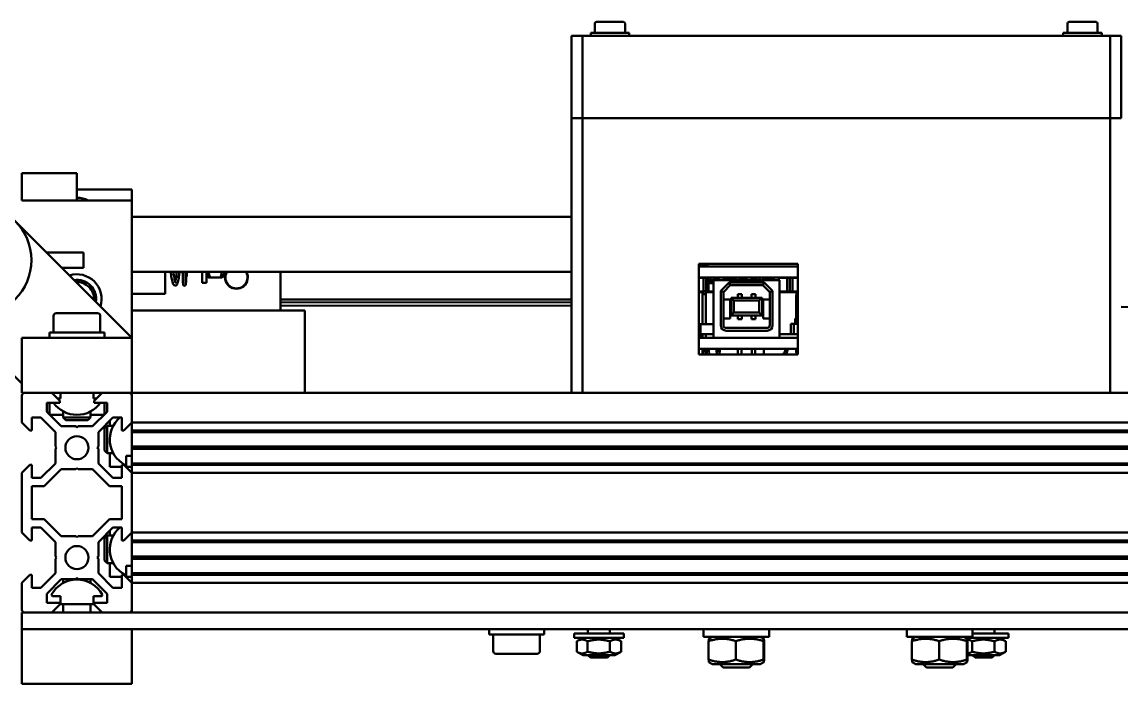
# Model space of a CAD drawing. Header units: millimetres. Extents: x -2015 to 3360, y -4745 to 2376.
# Drawn here: x 466.5 to 666.5, y 1438.3 to 1558.8 of the extents above; entities that cross this region are included whole.
import ezdxf

# ---------------------------------------------------------------- set-up
doc = ezdxf.new("R2010")
doc.units = ezdxf.units.MM
doc.header["$LTSCALE"] = 8
doc.layers.add('Visible (ISO)', color=7, linetype='Continuous', lineweight=50)

msp = doc.modelspace()

# ---------------------------------------------------------------- linework, layer by layer
at = {"layer": 'Visible (ISO)'}
for p, q in [((570.76, 1558.51), (570.76, 1556.81)), ((571.06, 1558.81), (575.96, 1558.81)), ((576.26, 1558.51), (576.26, 1556.81)), ((656.76, 1558.51), (656.76, 1556.81)), ((657.06, 1558.81), (661.96, 1558.81)), ((662.26, 1558.51), (662.26, 1556.81)), ((568.51, 1556.31), (566.51, 1556.31)), ((566.51, 1556.31), (566.51, 1541.31)), ((664.51, 1556.31), (568.51, 1556.31)), ((568.51, 1541.31), (568.51, 1556.31)), ((577.01, 1556.81), (570.01, 1556.81)), ((570.01, 1556.81), (570.01, 1556.31)), ((577.01, 1556.81), (577.01, 1556.31)), ((663.01, 1556.81), (656.01, 1556.81)), ((656.01, 1556.81), (656.01, 1556.31)), ((663.01, 1556.81), (663.01, 1556.31)), ((666.51, 1556.31), (664.51, 1556.31)), ((664.51, 1556.31), (664.51, 1541.31)), ((666.51, 1541.31), (666.51, 1556.31)), ((568.51, 1541.31), (566.51, 1541.31)), ((566.51, 1541.31), (566.51, 1491.31)), ((566.51, 1541.31), (568.51, 1541.31)), ((568.51, 1541.31), (664.51, 1541.31)), ((568.51, 1491.31), (568.51, 1541.31)), ((664.51, 1541.31), (568.51, 1541.31)), ((666.51, 1541.31), (664.51, 1541.31)), ((664.51, 1541.31), (664.51, 1491.31)), ((664.51, 1541.31), (666.51, 1541.31)), ((466.51, 1531.31), (466.51, 1526.31)), ((476.51, 1531.31), (466.51, 1531.31)), ((476.51, 1526.31), (476.51, 1531.31)), ((486.51, 1528.31), (476.51, 1528.31)), ((486.51, 1528.31), (486.51, 1526.31)), ((486.51, 1526.31), (466.51, 1526.31)), ((486.51, 1526.31), (486.51, 1501.31)), ((486.51, 1501.31), (465.3, 1522.52)), ((486.51, 1523.31), (566.51, 1523.31)), ((470.97, 1516.85), (475.97, 1516.85)), ((477.73, 1516.85), (475.97, 1516.85)), ((477.73, 1516.85), (477.73, 1514.05)), ((475.97, 1514.05), (473.77, 1514.05)), ((475.97, 1514.05), (477.73, 1514.05)), ((589.71, 1498.31), (589.71, 1514.81)), ((589.71, 1514.81), (607.71, 1514.81)), ((589.88, 1514.36), (589.71, 1514.36)), ((589.71, 1514.31), (607.71, 1514.31)), ((589.88, 1514.81), (589.88, 1514.36)), ((589.93, 1514.31), (589.93, 1514.81)), ((589.93, 1514.31), (589.93, 1514.81)), ((590.41, 1514.81), (590.41, 1514.31)), ((590.69, 1514.81), (590.69, 1514.31)), ((590.7, 1514.81), (590.7, 1514.31)), ((590.73, 1514.81), (590.73, 1514.31)), ((590.77, 1514.81), (590.77, 1514.31)), ((590.81, 1514.81), (590.81, 1514.31)), ((591.29, 1514.81), (591.29, 1514.31)), ((607.71, 1514.81), (607.71, 1498.31)), ((486.51, 1513.31), (566.51, 1513.31)), ((492.54, 1513.31), (492.54, 1511.31)), ((496.51, 1512.5), (496.51, 1513.31)), ((499.28, 1513.31), (499.28, 1511.31)), ((500.08, 1513.31), (500.08, 1511.31)), ((500.08, 1512.91), (500.43, 1512.31)), ((502.62, 1512.3), (500.74, 1512.3)), ((503.28, 1512.91), (502.94, 1512.31)), ((503.28, 1512.91), (503.28, 1513.31)), ((513.54, 1513.31), (513.54, 1506.31)), ((607.71, 1512.31), (589.71, 1512.31)), ((590.52, 1512.25), (589.71, 1512.25)), ((590.04, 1512.31), (590.04, 1512.25)), ((590.99, 1512.25), (590.52, 1512.25)), ((590.52, 1509.81), (590.52, 1512.25)), ((590.99, 1509.75), (590.99, 1512.25)), ((591.34, 1512.25), (590.99, 1512.25)), ((591.34, 1512.31), (591.34, 1511.83)), ((591.78, 1512.31), (591.78, 1511.83)), ((592.42, 1511.83), (592.42, 1512.31)), ((593.06, 1512.25), (592.42, 1512.25)), ((592.58, 1512.31), (592.58, 1512.25)), ((593.06, 1511.81), (593.06, 1512.25)), ((593.34, 1512.25), (593.06, 1512.25)), ((593.34, 1512.31), (593.34, 1511.81)), ((594.24, 1512.31), (594.24, 1511.81)), ((594.53, 1511.83), (594.53, 1512.31)), ((594.56, 1512.31), (594.56, 1511.83)), ((595.6, 1512.25), (594.56, 1512.25)), ((595.12, 1512.31), (595.12, 1512.25)), ((595.6, 1511.81), (595.6, 1512.25)), ((596.07, 1512.25), (595.6, 1512.25)), ((596.46, 1512.25), (596.07, 1512.25)), ((596.07, 1511.81), (596.07, 1512.25)), ((596.46, 1512.31), (596.46, 1511.83)), ((597.08, 1511.82), (597.08, 1512.31)), ((597.41, 1511.82), (597.41, 1512.31)), ((598.14, 1512.25), (597.41, 1512.25)), ((597.66, 1512.31), (597.66, 1512.25)), ((598.34, 1512.25), (598.14, 1512.25)), ((598.14, 1511.81), (598.14, 1512.25)), ((598.34, 1512.31), (598.34, 1511.81)), ((599.24, 1512.31), (599.24, 1511.81)), ((600.18, 1512.25), (599.24, 1512.25)), ((599.55, 1512.25), (599.55, 1512.31)), ((599.56, 1512.31), (599.56, 1512.25)), ((600.18, 1511.81), (600.18, 1512.31)), ((600.7, 1511.81), (600.7, 1512.31)), ((600.78, 1512.25), (600.7, 1512.25)), ((600.78, 1512.31), (600.78, 1511.84)), ((601.42, 1511.84), (601.42, 1512.31)), ((601.62, 1512.25), (601.42, 1512.25)), ((601.62, 1511.81), (601.62, 1512.25)), ((603.22, 1512.25), (601.62, 1512.25)), ((602.09, 1512.25), (602.09, 1512.31)), ((602.1, 1512.31), (602.1, 1512.25)), ((602.74, 1512.31), (602.74, 1512.25)), ((603.32, 1512.25), (603.22, 1512.25)), ((603.22, 1511.81), (603.22, 1512.25)), ((603.32, 1512.31), (603.32, 1511.84)), ((603.34, 1512.31), (603.34, 1511.81)), ((604.24, 1512.31), (604.24, 1511.81)), ((605.76, 1512.25), (604.24, 1512.25)), ((604.63, 1512.25), (604.63, 1512.31)), ((604.64, 1512.31), (604.64, 1512.25)), ((605.28, 1512.31), (605.28, 1512.25)), ((605.76, 1509.75), (605.76, 1512.25)), ((606.23, 1512.25), (605.76, 1512.25)), ((606.7, 1512.25), (606.23, 1512.25)), ((606.23, 1509.75), (606.23, 1512.25)), ((606.7, 1509.75), (606.7, 1512.25)), ((607.71, 1512.25), (606.7, 1512.25)), ((607.17, 1512.25), (607.17, 1512.31)), ((607.18, 1512.31), (607.18, 1512.25)), ((492.54, 1511.31), (492.54, 1509.31)), ((499.28, 1511.31), (500.08, 1511.31)), ((591.34, 1511.83), (591.78, 1511.83)), ((591.34, 1511.83), (591.5, 1511.29)), ((591.46, 1509.75), (591.46, 1511.45)), ((591.5, 1511.29), (591.82, 1511.29)), ((591.78, 1511.83), (592.42, 1511.83)), ((591.78, 1511.83), (591.94, 1511.29)), ((591.82, 1511.29), (591.88, 1511.49)), ((591.82, 1511.29), (591.86, 1511.29)), ((591.9, 1511.43), (591.86, 1511.29)), ((591.94, 1511.29), (592.26, 1511.29)), ((592.26, 1511.29), (592.38, 1511.7)), ((592.38, 1511.81), (592.38, 1501.31)), ((604.38, 1511.81), (592.38, 1511.81)), ((592.42, 1511.81), (592.42, 1511.83)), ((593.66, 1509.84), (595.2, 1511.39)), ((595.41, 1510.89), (594.16, 1509.64)), ((594.24, 1511.83), (594.53, 1511.83)), ((594.52, 1511.81), (594.53, 1511.83)), ((594.53, 1511.83), (594.56, 1511.83)), ((594.56, 1511.83), (594.55, 1511.81)), ((595.41, 1510.89), (595.2, 1511.39)), ((595.2, 1511.39), (601.57, 1511.39)), ((601.36, 1510.89), (595.41, 1510.89)), ((596.46, 1511.83), (597.08, 1511.83)), ((596.46, 1511.83), (596.46, 1511.81)), ((597.08, 1511.81), (597.08, 1511.82)), ((597.08, 1511.82), (597.41, 1511.82)), ((597.41, 1511.81), (597.41, 1511.82)), ((601.42, 1511.84), (600.78, 1511.84)), ((600.79, 1511.81), (600.78, 1511.84)), ((601.36, 1510.89), (601.57, 1511.39)), ((602.61, 1509.64), (601.36, 1510.89)), ((601.42, 1511.84), (601.41, 1511.81)), ((601.57, 1511.39), (603.11, 1509.84)), ((603.34, 1511.84), (603.32, 1511.84)), ((603.33, 1511.81), (603.32, 1511.84)), ((604.38, 1501.31), (604.38, 1511.81)), ((486.51, 1509.31), (492.54, 1509.31)), ((513.54, 1508.31), (566.51, 1508.31)), ((590.49, 1509.75), (589.71, 1509.75)), ((589.71, 1509.61), (590.45, 1509.61)), ((590.04, 1509.75), (590.04, 1509.61)), ((590.34, 1509.26), (590.5, 1509.81)), ((590.34, 1503.81), (590.34, 1509.26)), ((590.98, 1509.26), (590.34, 1509.26)), ((590.82, 1509.81), (590.5, 1509.81)), ((590.82, 1509.81), (590.98, 1509.26)), ((590.99, 1509.75), (590.84, 1509.75)), ((590.88, 1509.61), (592.38, 1509.61)), ((590.98, 1509.26), (590.98, 1503.81)), ((591.46, 1509.75), (590.99, 1509.75)), ((592.38, 1509.75), (591.46, 1509.75)), ((591.94, 1509.75), (591.94, 1509.61)), ((593.66, 1509.84), (594.16, 1509.64)), ((593.66, 1503.61), (593.66, 1509.84)), ((594.16, 1509.64), (594.16, 1508.31)), ((594.16, 1508.31), (595.17, 1508.31)), ((594.16, 1508.31), (594.16, 1504.81)), ((595.36, 1508.31), (595.17, 1508.31)), ((595.36, 1508.31), (595.36, 1504.81)), ((595.58, 1508.59), (596.08, 1508.09)), ((595.58, 1505.41), (595.58, 1508.59)), ((595.58, 1508.59), (601.18, 1508.59)), ((596.08, 1508.09), (596.08, 1505.91)), ((600.68, 1508.09), (596.08, 1508.09)), ((596.76, 1509.05), (596.76, 1509.29)), ((597.51, 1509.29), (596.76, 1509.29)), ((596.76, 1509.05), (596.76, 1508.59)), ((597.51, 1509.05), (597.51, 1509.29)), ((597.51, 1509.05), (597.51, 1508.59)), ((599.26, 1509.05), (599.26, 1509.29)), ((600.01, 1509.29), (599.26, 1509.29)), ((599.26, 1509.05), (599.26, 1508.59)), ((600.01, 1509.05), (600.01, 1509.29)), ((600.01, 1509.05), (600.01, 1508.59)), ((600.68, 1508.09), (601.18, 1508.59)), ((600.68, 1505.91), (600.68, 1508.09)), ((601.18, 1508.59), (601.18, 1505.41)), ((601.6, 1508.31), (601.41, 1508.31)), ((601.41, 1508.31), (601.41, 1504.81)), ((601.6, 1508.31), (602.61, 1508.31)), ((602.61, 1509.64), (603.11, 1509.84)), ((602.61, 1508.31), (602.61, 1509.64)), ((602.61, 1508.31), (602.61, 1504.81)), ((603.11, 1509.84), (603.11, 1503.61)), ((605.76, 1509.75), (604.38, 1509.75)), ((604.38, 1509.61), (607.71, 1509.61)), ((604.64, 1509.75), (604.64, 1509.61)), ((605.28, 1509.75), (605.28, 1509.61)), ((606.23, 1509.75), (605.76, 1509.75)), ((606.7, 1509.75), (606.23, 1509.75)), ((607.71, 1509.75), (606.7, 1509.75)), ((607.18, 1509.75), (607.18, 1509.61)), ((607.54, 1509.51), (607.38, 1508.96)), ((607.38, 1508.96), (607.71, 1508.96)), ((607.38, 1508.96), (607.38, 1503.85)), ((607.54, 1509.51), (607.71, 1509.51)), ((518.01, 1506.31), (486.51, 1506.31)), ((566.51, 1507.72), (513.54, 1507.82)), ((566.51, 1507.12), (513.54, 1507.22)), ((518.01, 1491.31), (518.01, 1506.31)), ((704.56, 1506.86), (666.51, 1506.93)), ((466.51, 1493.02), (453.55, 1505.99)), ((472.26, 1505.31), (472.26, 1502.31)), ((472.76, 1505.81), (480.26, 1505.81)), ((480.76, 1505.31), (480.76, 1502.31)), ((594.16, 1504.81), (595.17, 1504.81)), ((594.16, 1504.81), (594.16, 1503.61)), ((595.36, 1504.81), (595.17, 1504.81)), ((595.58, 1505.41), (596.08, 1505.91)), ((601.18, 1505.41), (595.58, 1505.41)), ((596.08, 1505.91), (600.68, 1505.91)), ((596.76, 1505.41), (596.76, 1504.94)), ((596.76, 1504.71), (596.76, 1504.94)), ((597.51, 1504.71), (596.76, 1504.71)), ((597.51, 1505.41), (597.51, 1504.94)), ((597.51, 1504.71), (597.51, 1504.94)), ((599.26, 1505.41), (599.26, 1504.94)), ((599.26, 1504.71), (599.26, 1504.94)), ((600.01, 1504.71), (599.26, 1504.71)), ((600.01, 1505.41), (600.01, 1504.94)), ((600.01, 1504.71), (600.01, 1504.94)), ((600.68, 1505.91), (601.18, 1505.41)), ((601.6, 1504.81), (601.41, 1504.81)), ((601.6, 1504.81), (602.61, 1504.81)), ((602.61, 1503.61), (602.61, 1504.81)), ((607.24, 1503.85), (607.24, 1504.81)), ((607.38, 1504.81), (607.24, 1504.81)), ((471.51, 1502.31), (481.51, 1502.31)), ((471.51, 1501.31), (471.51, 1502.31)), ((481.51, 1501.31), (481.51, 1502.31)), ((589.71, 1503.81), (589.99, 1503.81)), ((589.99, 1503.81), (592.38, 1503.81)), ((589.99, 1503.81), (589.99, 1501.31)), ((590.04, 1502.01), (592.38, 1502.01)), ((590.04, 1501.31), (590.04, 1502.01)), ((590.34, 1501.31), (590.34, 1502.01)), ((590.98, 1502.01), (590.98, 1501.31)), ((594.66, 1503.11), (602.11, 1503.11)), ((602.11, 1502.61), (594.66, 1502.61)), ((604.38, 1502.01), (607.71, 1502.01)), ((606.95, 1503.85), (606.45, 1503.85)), ((606.45, 1503.85), (606.45, 1502.01)), ((607.71, 1503.85), (606.95, 1503.85)), ((606.95, 1503.85), (606.95, 1502.01)), ((466.51, 1501.31), (486.51, 1501.31)), ((466.51, 1491.31), (466.51, 1501.31)), ((486.51, 1491.31), (486.51, 1501.31)), ((589.71, 1501.31), (592.38, 1501.31)), ((592.38, 1501.31), (604.38, 1501.31)), ((604.38, 1501.31), (607.71, 1501.31)), ((607.71, 1499.31), (589.71, 1499.31)), ((607.71, 1498.31), (589.71, 1498.31)), ((590.38, 1498.31), (590.38, 1499.31)), ((590.38, 1498.86), (590.98, 1498.86)), ((590.5, 1498.31), (590.38, 1498.72)), ((590.98, 1498.86), (590.82, 1498.31)), ((590.94, 1498.31), (590.94, 1498.71)), ((590.98, 1498.88), (590.98, 1498.86)), ((591.28, 1498.31), (591.23, 1498.38)), ((591.51, 1499.31), (591.51, 1498.63)), ((591.52, 1498.61), (591.77, 1498.31)), ((592.88, 1498.86), (592.88, 1499.31)), ((593.04, 1498.31), (592.88, 1498.86)), ((592.88, 1498.86), (593.52, 1498.86)), ((593.52, 1498.86), (593.36, 1498.31)), ((593.52, 1499.31), (593.52, 1498.86)), ((596.8, 1498.46), (596.8, 1499.31)), ((596.87, 1498.31), (596.8, 1498.46)), ((597.46, 1498.46), (597.4, 1498.31)), ((597.46, 1499.31), (597.46, 1498.46)), ((599.3, 1498.46), (599.3, 1499.31)), ((599.37, 1498.31), (599.3, 1498.46)), ((599.96, 1498.46), (599.9, 1498.31)), ((599.96, 1499.31), (599.96, 1498.46)), ((601.51, 1499.31), (601.51, 1498.31)), ((605, 1498.31), (605.24, 1498.61)), ((605.54, 1498.38), (605.49, 1498.31)), ((607.38, 1499.31), (607.38, 1498.85)), ((607.38, 1498.85), (607.71, 1498.85)), ((607.38, 1498.85), (607.54, 1498.31)), ((466.51, 1491.31), (467.01, 1491.31)), ((466.51, 1490.81), (466.51, 1485.89)), ((471.93, 1491.31), (467.01, 1491.31)), ((473.39, 1489.85), (471.93, 1491.31)), ((471.93, 1491.31), (481.09, 1491.31)), ((473.51, 1490.3), (472.94, 1490.3)), ((473.51, 1491.31), (473.51, 1490.3)), ((479.51, 1490.3), (479.51, 1491.31)), ((480.08, 1490.3), (479.51, 1490.3)), ((481.09, 1491.31), (479.64, 1489.85)), ((486.01, 1491.31), (481.09, 1491.31)), ((486.01, 1491.31), (486.51, 1491.31)), ((704.56, 1491.31), (486.51, 1491.31)), ((486.51, 1491.31), (486.51, 1490.81)), ((486.51, 1485.89), (486.51, 1490.81)), ((486.51, 1485.89), (486.51, 1490.81)), ((471.01, 1489.51), (473.39, 1489.51)), ((471.01, 1487.87), (471.01, 1489.51)), ((471.51, 1489.51), (471.51, 1487.37)), ((473.39, 1489.51), (473.39, 1489.85)), ((479.64, 1489.85), (479.64, 1489.51)), ((479.64, 1489.51), (482.01, 1489.51)), ((481.51, 1487.37), (481.51, 1489.51)), ((482.01, 1489.51), (482.01, 1487.87)), ((468.31, 1486.81), (469.95, 1486.81)), ((468.31, 1484.43), (468.31, 1486.81)), ((469.95, 1486.81), (472.61, 1484.14)), ((473.67, 1485.21), (471.01, 1487.87)), ((474.01, 1487.3), (471.58, 1487.3)), ((474.01, 1487.93), (474.01, 1486.8)), ((474.01, 1486.8), (479.01, 1486.8)), ((474.5, 1486.31), (474.01, 1486.8)), ((478.52, 1486.31), (474.5, 1486.31)), ((478.52, 1486.31), (479.01, 1486.8)), ((479.01, 1487.93), (479.01, 1486.8)), ((481.44, 1487.3), (479.01, 1487.3)), ((482.01, 1487.87), (479.35, 1485.21)), ((480.41, 1484.14), (483.07, 1486.81)), ((482.5, 1485.31), (482.5, 1486.24)), ((483.07, 1486.81), (484.71, 1486.81)), ((484.71, 1486.81), (484.71, 1484.43)), ((466.51, 1485.89), (467.97, 1484.43)), ((467.97, 1484.43), (468.31, 1484.43)), ((472.61, 1484.14), (472.61, 1481.51)), ((476.31, 1485.21), (473.67, 1485.21)), ((476.51, 1485.01), (476.31, 1485.21)), ((476.71, 1485.21), (476.51, 1485.01)), ((479.35, 1485.21), (476.71, 1485.21)), ((480.41, 1481.51), (480.41, 1484.14)), ((481.51, 1484.81), (482, 1485.31)), ((481.51, 1480.8), (481.51, 1484.81)), ((482, 1485.31), (482, 1480.31)), ((483.13, 1485.31), (482, 1485.31)), ((484.71, 1484.43), (485.06, 1484.43)), ((485.06, 1484.43), (486.51, 1485.89)), ((486.51, 1485.81), (486.43, 1485.81)), ((873.98, 1485.89), (486.51, 1485.89)), ((486.51, 1484.43), (486.51, 1485.89)), ((873.98, 1484.43), (486.51, 1484.43)), ((486.51, 1484.14), (486.51, 1484.43)), ((873.98, 1484.14), (486.51, 1484.14)), ((486.51, 1481.51), (486.51, 1484.14)), ((472.61, 1481.51), (472.81, 1481.31)), ((472.81, 1481.31), (472.61, 1481.11)), ((472.61, 1481.11), (472.61, 1478.47)), ((480.21, 1481.31), (480.41, 1481.51)), ((480.41, 1481.11), (480.21, 1481.31)), ((480.41, 1478.47), (480.41, 1481.11)), ((481.51, 1480.8), (482, 1480.31)), ((483.13, 1480.31), (482, 1480.31)), ((482.5, 1477.81), (482.5, 1480.31)), ((873.98, 1481.51), (486.51, 1481.51)), ((486.51, 1481.31), (486.51, 1481.51)), ((873.98, 1481.31), (486.51, 1481.31)), ((486.51, 1481.11), (486.51, 1481.31)), ((873.98, 1481.11), (486.51, 1481.11)), ((486.51, 1478.47), (486.51, 1481.11)), ((467.97, 1478.18), (466.51, 1476.73)), ((468.31, 1478.18), (467.97, 1478.18)), ((468.31, 1475.81), (468.31, 1478.18)), ((472.61, 1478.47), (469.95, 1475.81)), ((483.07, 1475.81), (480.41, 1478.47)), ((484.71, 1478.18), (484.71, 1475.81)), ((485.06, 1478.18), (484.71, 1478.18)), ((486.51, 1476.73), (485.06, 1478.18)), ((485.5, 1479.81), (486.51, 1479.81)), ((485.5, 1478.38), (485.5, 1479.81)), ((485.5, 1477.81), (485.5, 1478.38)), ((873.98, 1478.47), (486.51, 1478.47)), ((486.51, 1478.18), (486.51, 1478.47)), ((873.98, 1478.18), (486.51, 1478.18)), ((486.51, 1476.73), (486.51, 1478.18)), ((466.51, 1476.73), (466.51, 1465.89)), ((470.57, 1474.31), (473.67, 1477.41)), ((473.67, 1477.41), (476.31, 1477.41)), ((476.31, 1477.41), (476.51, 1477.61)), ((476.51, 1477.61), (476.71, 1477.41)), ((476.71, 1477.41), (479.35, 1477.41)), ((479.35, 1477.41), (482.45, 1474.31)), ((482.5, 1477.81), (484.71, 1477.81)), ((485.43, 1477.81), (485.5, 1477.81)), ((486.51, 1477.81), (485.5, 1477.81)), ((486.51, 1465.89), (486.51, 1476.73)), ((873.98, 1476.73), (486.51, 1476.73)), ((486.51, 1465.89), (486.51, 1476.73)), ((469.95, 1475.81), (468.31, 1475.81)), ((468.31, 1474.31), (470.57, 1474.31)), ((468.31, 1468.31), (468.31, 1474.31)), ((482.45, 1474.31), (484.71, 1474.31)), ((484.71, 1475.81), (483.07, 1475.81)), ((484.71, 1474.31), (484.71, 1468.31)), ((470.57, 1468.31), (468.31, 1468.31)), ((473.67, 1465.21), (470.57, 1468.31)), ((482.45, 1468.31), (479.35, 1465.21)), ((484.71, 1468.31), (482.45, 1468.31)), ((468.31, 1466.81), (469.95, 1466.81)), ((468.31, 1464.43), (468.31, 1466.81)), ((469.95, 1466.81), (472.61, 1464.14)), ((480.41, 1464.14), (483.07, 1466.81)), ((482.5, 1465.31), (482.5, 1466.24)), ((483.07, 1466.81), (484.71, 1466.81)), ((484.71, 1466.81), (484.71, 1464.43)), ((466.51, 1465.89), (467.97, 1464.43)), ((467.97, 1464.43), (468.31, 1464.43)), ((472.61, 1464.14), (472.61, 1461.51)), ((476.31, 1465.21), (473.67, 1465.21)), ((476.51, 1465.01), (476.31, 1465.21)), ((476.71, 1465.21), (476.51, 1465.01)), ((479.35, 1465.21), (476.71, 1465.21)), ((480.41, 1461.51), (480.41, 1464.14)), ((481.51, 1464.81), (482, 1465.31)), ((481.51, 1460.8), (481.51, 1464.81)), ((482, 1465.31), (482, 1460.31)), ((483.13, 1465.31), (482, 1465.31)), ((484.71, 1464.43), (485.06, 1464.43)), ((485.06, 1464.43), (486.51, 1465.89)), ((486.51, 1465.81), (486.43, 1465.81)), ((874.09, 1465.89), (486.51, 1465.89)), ((486.51, 1464.43), (486.51, 1465.89)), ((874.41, 1464.43), (486.51, 1464.43)), ((486.51, 1464.14), (486.51, 1464.43)), ((874.5, 1464.14), (486.51, 1464.14)), ((486.51, 1461.51), (486.51, 1464.14)), ((472.61, 1461.51), (472.81, 1461.31)), ((472.81, 1461.31), (472.61, 1461.11)), ((472.61, 1461.11), (472.61, 1458.47)), ((480.21, 1461.31), (480.41, 1461.51)), ((480.41, 1461.11), (480.21, 1461.31)), ((480.41, 1458.47), (480.41, 1461.11)), ((481.51, 1460.8), (482, 1460.31)), ((483.13, 1460.31), (482, 1460.31)), ((482.5, 1457.81), (482.5, 1460.31)), ((875.84, 1461.51), (486.51, 1461.51)), ((486.51, 1461.31), (486.51, 1461.51)), ((486.51, 1461.31), (875.98, 1461.31)), ((486.51, 1461.11), (486.51, 1461.31)), ((876.14, 1461.11), (486.51, 1461.11)), ((486.51, 1458.47), (486.51, 1461.11)), ((467.97, 1458.18), (466.51, 1456.73)), ((468.31, 1458.18), (467.97, 1458.18)), ((468.31, 1455.81), (468.31, 1458.18)), ((472.61, 1458.47), (469.95, 1455.81)), ((483.07, 1455.81), (480.41, 1458.47)), ((484.71, 1458.18), (484.71, 1455.81)), ((485.06, 1458.18), (484.71, 1458.18)), ((486.51, 1456.73), (485.06, 1458.18)), ((485.5, 1459.81), (486.51, 1459.81)), ((485.5, 1458.38), (485.5, 1459.81)), ((485.5, 1457.81), (485.5, 1458.38)), ((879.31, 1458.47), (486.51, 1458.47)), ((486.51, 1458.18), (486.51, 1458.47)), ((879.89, 1458.18), (486.51, 1458.18)), ((486.51, 1456.73), (486.51, 1458.18)), ((466.51, 1456.73), (466.51, 1451.81)), ((471.01, 1454.74), (473.67, 1457.41)), ((473.67, 1457.41), (476.31, 1457.41)), ((474.01, 1456.68), (474.01, 1457.41)), ((476.31, 1457.41), (476.51, 1457.61)), ((476.51, 1457.61), (476.71, 1457.41)), ((476.71, 1457.41), (479.35, 1457.41)), ((479.01, 1456.68), (479.01, 1457.41)), ((479.35, 1457.41), (482.01, 1454.74)), ((482.5, 1457.81), (484.71, 1457.81)), ((485.43, 1457.81), (485.5, 1457.81)), ((486.51, 1457.81), (485.5, 1457.81)), ((486.51, 1451.81), (486.51, 1456.73)), ((1146.51, 1456.73), (486.51, 1456.73)), ((486.51, 1451.81), (486.51, 1456.73)), ((469.95, 1455.81), (468.31, 1455.81)), ((471.01, 1453.11), (471.01, 1454.74)), ((472.09, 1454.31), (473.51, 1454.31)), ((473.51, 1454.31), (473.51, 1452.91)), ((479.51, 1454.31), (480.93, 1454.31)), ((479.51, 1452.91), (479.51, 1454.31)), ((482.01, 1454.74), (482.01, 1453.11)), ((484.71, 1455.81), (483.07, 1455.81)), ((473.39, 1453.11), (471.01, 1453.11)), ((471.93, 1451.31), (473.39, 1452.76)), ((473.39, 1452.76), (473.39, 1453.11)), ((473.61, 1452.81), (479.41, 1452.81)), ((474.01, 1451.31), (474.01, 1452.81)), ((479.01, 1451.31), (479.01, 1452.81)), ((479.64, 1453.11), (479.64, 1452.76)), ((482.01, 1453.11), (479.64, 1453.11)), ((479.64, 1452.76), (481.09, 1451.31)), ((466.51, 1451.31), (467.01, 1451.31)), ((466.51, 1451.31), (466.51, 1448.31)), ((467.01, 1451.31), (471.93, 1451.31)), ((471.93, 1451.31), (476.51, 1451.31)), ((476.51, 1451.31), (1156.51, 1451.31)), ((481.09, 1451.31), (486.01, 1451.31)), ((486.51, 1451.81), (486.51, 1451.31)), ((476.51, 1448.31), (466.51, 1448.31)), ((476.51, 1448.31), (466.51, 1448.31)), ((466.51, 1438.31), (466.51, 1448.31)), ((476.51, 1448.31), (1156.51, 1448.31)), ((486.51, 1438.31), (486.51, 1448.31)), ((551.51, 1448.31), (551.51, 1447.31)), ((561.51, 1448.31), (561.51, 1447.31)), ((569.51, 1448.31), (569.51, 1447.53)), ((573.51, 1448.31), (573.51, 1447.53)), ((590.51, 1446.92), (590.51, 1448.31)), ((602.51, 1446.92), (602.51, 1448.31)), ((627.51, 1446.92), (627.51, 1448.31)), ((639.51, 1446.92), (639.51, 1448.31)), ((643.51, 1448.31), (643.51, 1447.53)), ((561.51, 1447.31), (551.51, 1447.31)), ((552.26, 1444.31), (552.26, 1447.31)), ((560.76, 1444.31), (560.76, 1447.31)), ((567.01, 1447.53), (576.01, 1447.53)), ((567.01, 1446.73), (567.01, 1447.53)), ((567.01, 1446.73), (576.01, 1446.73)), ((567.47, 1446.08), (567.47, 1444.19)), ((568.61, 1446.73), (567.51, 1446.1)), ((569.43, 1446.08), (569.43, 1444.19)), ((573.48, 1446.08), (573.48, 1444.19)), ((574.41, 1446.73), (575.52, 1446.1)), ((575.55, 1446.08), (575.55, 1444.19)), ((576.01, 1446.73), (576.01, 1447.53)), ((590.51, 1446.92), (602.51, 1446.92)), ((591.47, 1446.1), (591.47, 1442.74)), ((592.16, 1446.92), (591.51, 1446.54)), ((596.42, 1446.1), (596.42, 1442.74)), ((600.86, 1446.92), (601.51, 1446.54)), ((601.46, 1446.1), (601.46, 1442.74)), ((601.56, 1446.1), (601.56, 1442.74)), ((627.51, 1446.92), (639.51, 1446.92)), ((628.47, 1446.1), (628.47, 1442.74)), ((629.16, 1446.92), (628.51, 1446.54)), ((633.42, 1446.1), (633.42, 1442.74)), ((637.86, 1446.92), (638.51, 1446.54)), ((638.18, 1446.73), (646.01, 1446.73)), ((638.61, 1446.73), (638.4, 1446.61)), ((638.46, 1446.1), (638.46, 1442.74)), ((638.56, 1446.1), (638.56, 1442.74)), ((639.43, 1446.08), (639.43, 1444.19)), ((639.51, 1447.53), (646.01, 1447.53)), ((643.48, 1446.08), (643.48, 1444.19)), ((644.41, 1446.73), (645.52, 1446.1)), ((645.55, 1446.08), (645.55, 1444.19)), ((646.01, 1446.73), (646.01, 1447.53)), ((568.61, 1443.53), (567.51, 1444.17)), ((574.41, 1443.53), (575.52, 1444.17)), ((644.41, 1443.53), (645.52, 1444.17)), ((560.26, 1443.81), (552.76, 1443.81)), ((568.61, 1443.53), (574.41, 1443.53)), ((569.94, 1443.11), (569.51, 1443.53)), ((573.08, 1443.11), (569.94, 1443.11)), ((573.08, 1443.11), (573.51, 1443.53)), ((592.16, 1441.92), (591.51, 1442.29)), ((600.86, 1441.92), (601.51, 1442.29)), ((629.16, 1441.92), (628.51, 1442.29)), ((637.86, 1441.92), (638.51, 1442.29)), ((638.61, 1443.53), (638.56, 1443.57)), ((638.61, 1443.53), (644.41, 1443.53)), ((639.94, 1443.11), (639.51, 1443.53)), ((643.08, 1443.11), (639.94, 1443.11)), ((643.08, 1443.11), (643.51, 1443.53)), ((592.16, 1441.92), (600.86, 1441.92)), ((594.13, 1441.31), (593.51, 1441.92)), ((598.9, 1441.31), (594.13, 1441.31)), ((598.9, 1441.31), (599.51, 1441.92)), ((629.16, 1441.92), (637.86, 1441.92)), ((631.13, 1441.31), (630.51, 1441.92)), ((635.9, 1441.31), (631.13, 1441.31)), ((635.9, 1441.31), (636.51, 1441.92)), ((486.51, 1438.31), (466.51, 1438.31))]:
    msp.add_line(p, q, dxfattribs=at)
for centre, radius in [((458.23, 1515.45), 10), ((476.51, 1481.31), 2.1), ((476.51, 1461.31), 2.1)]:
    msp.add_circle(centre, radius, dxfattribs=at)
for centre, radius, start, end in [((571.06, 1558.51), 0.3, 90, 180), ((575.96, 1558.51), 0.3, 0, 90), ((657.06, 1558.51), 0.3, 90, 180), ((661.96, 1558.51), 0.3, 0, 90), ((476.51, 1522.31), 4.5, 62.734, 90), ((476.51, 1508.38), 4.5, 342.3799, 107.6201), ((505.54, 1512.31), 2.07, 151.0666, 28.9334), ((505.54, 1512.31), 2.01, 150.152, 29.848), ((476.51, 1508.38), 3.5, 351.2483, 98.7517), ((476.51, 1508.38), 3.1, 356.8806, 93.1194), ((472.76, 1505.31), 0.5, 90, 180), ((480.26, 1505.31), 0.5, 0, 90), ((594.66, 1503.61), 1, 180, 270), ((594.66, 1503.61), 0.5, 180, 270), ((602.11, 1503.61), 1, 270, 0), ((602.11, 1503.61), 0.5, 270, 0), ((592.2, 1499.16), 1.25, 173.1079, 218.5541), ((592.2, 1499.16), 0.87, 170.0718, 218.5541), ((604.56, 1499.16), 0.87, 321.4459, 9.9282), ((604.56, 1499.16), 1.25, 321.4459, 6.8921), ((467.01, 1490.81), 0.5, 90, 180), ((486.01, 1490.81), 0.5, 0, 90), ((476.51, 1492.56), 5.26, 215.4523, 324.5477), ((487.76, 1482.81), 5.26, 130.5009, 240.9083), ((485.3, 1478.38), 0.2, 240.9083, 0), ((487.76, 1462.81), 5.26, 130.5009, 240.9083), ((485.3, 1458.38), 0.2, 240.9083, 0), ((476.51, 1452.05), 5.26, 29.0917, 150.9083), ((472.09, 1454.51), 0.2, 150.9083, 270), ((480.93, 1454.51), 0.2, 270, 29.0917), ((473.61, 1452.91), 0.1, 180, 270), ((479.41, 1452.91), 0.1, 270, 0), ((467.01, 1451.81), 0.5, 180, 270), ((486.01, 1451.81), 0.5, 270, 0), ((552.76, 1444.31), 0.5, 180, 270), ((560.26, 1444.31), 0.5, 270, 0)]:
    msp.add_arc(centre, radius, start, end, dxfattribs=at)
for centre, major_axis, ratio, start_param, end_param in [((494.79, 1512.24), (-0.246, 0.044), 0.744689, 4.843757, 6.283185), ((494.79, 1512.24), (0.246, -0.044), 0.744689, 0, 1.702165), ((496.01, 1512.66), (-0.247, -0.039), 0.657148, 6.195573, 6.195676), ((496.52, 1512.66), (-0.247, -0.039), 0.657148, 6.195682, 7.737669)]:
    msp.add_ellipse(centre, major_axis=major_axis, ratio=ratio, start_param=start_param, end_param=end_param, dxfattribs=at)
for points, knots in [([(493.57, 1513.31), (493.59, 1513.13), (493.62, 1512.95), (493.67, 1512.59), (493.7, 1512.4), (493.77, 1512.04), (493.8, 1511.88), (493.86, 1511.59), (493.9, 1511.45), (493.97, 1511.22), (494.01, 1511.11), (494.09, 1510.97), (494.13, 1510.92), (494.22, 1510.85), (494.27, 1510.83), (494.38, 1510.8), (494.46, 1510.81), (494.59, 1510.86), (494.63, 1510.9), (494.71, 1511), (494.74, 1511.05), (494.79, 1511.18), (494.81, 1511.24), (494.87, 1511.43), (494.91, 1511.55), (494.97, 1511.85), (495.01, 1512.02), (495.04, 1512.2)], [26.994485, 26.994485, 26.994485, 26.994485, 27.126504, 27.126504, 27.290152, 27.290152, 27.45603, 27.45603, 27.627424, 27.627424, 27.817886, 27.817886, 27.930307, 27.930307, 27.992364, 27.992364, 28.072069, 28.072069, 28.162436, 28.162436, 28.282876, 28.282876, 28.39777, 28.39777, 28.570111, 28.570111, 28.742452, 28.742452, 28.742452, 28.742452]), ([(494.07, 1513.31), (494.09, 1513.21), (494.1, 1513.12), (494.14, 1512.83), (494.17, 1512.64), (494.23, 1512.29), (494.26, 1512.14), (494.31, 1511.86), (494.34, 1511.73), (494.4, 1511.53), (494.42, 1511.45), (494.46, 1511.33), (494.48, 1511.29), (494.5, 1511.27), (494.5, 1511.26), (494.5, 1511.26)], [27.0114194, 27.0114194, 27.0114194, 27.0114194, 27.0811189, 27.0811189, 27.2400769, 27.2400769, 27.3973836, 27.3973836, 27.5512777, 27.5512777, 27.6972782, 27.6972782, 27.8240763, 27.8240763, 27.8787148, 27.8787148, 27.8787148, 27.8787148]), ([(494.39, 1511.56), (494.4, 1511.6), (494.41, 1511.65), (494.44, 1511.78), (494.46, 1511.87), (494.51, 1512.07), (494.53, 1512.17), (494.55, 1512.29)], [28.4511066, 28.4511066, 28.4511066, 28.4511066, 28.5199712, 28.5199712, 28.6312116, 28.6312116, 28.742452, 28.742452, 28.742452, 28.742452]), ([(495.17, 1513.31), (495.16, 1513.18), (495.15, 1513.06), (495.1, 1512.68), (495.07, 1512.43), (495.04, 1512.2)], [0.4165833, 0.4165833, 0.4165833, 0.4165833, 0.4596638, 0.4596638, 0.5606341, 0.5606341, 0.5606341, 0.5606341]), ([(496.39, 1512.51), (496.39, 1512.37), (496.39, 1512.24), (496.37, 1511.8), (496.37, 1511.54), (496.35, 1511.26), (496.35, 1511.19), (496.34, 1511.1), (496.34, 1511.08), (496.33, 1511.03), (496.33, 1511.02), (496.32, 1510.97), (496.31, 1510.96), (496.3, 1510.93), (496.29, 1510.92), (496.27, 1510.89), (496.25, 1510.87), (496.22, 1510.85), (496.2, 1510.83), (496.15, 1510.81), (496.12, 1510.81), (496.07, 1510.8), (496.04, 1510.81), (495.99, 1510.82), (495.96, 1510.83), (495.92, 1510.86), (495.9, 1510.88), (495.87, 1510.91), (495.86, 1510.93), (495.85, 1510.95), (495.85, 1510.96), (495.84, 1510.99), (495.84, 1511), (495.83, 1511.02), (495.83, 1511.04), (495.82, 1511.09), (495.82, 1511.13), (495.81, 1511.28), (495.8, 1511.4), (495.78, 1511.79), (495.78, 1512.12), (495.77, 1512.55), (495.76, 1512.59), (495.76, 1512.64)], [0.701887, 0.701887, 0.701887, 0.701887, 0.758843, 0.758843, 0.9108034, 0.9108034, 0.9870216, 0.9870216, 1.028783, 1.028783, 1.0601201, 1.0601201, 1.0712064, 1.0712064, 1.0768749, 1.0768749, 1.0845491, 1.0845491, 1.092203, 1.092203, 1.1006519, 1.1006519, 1.109339, 1.109339, 1.1180309, 1.1180309, 1.1266039, 1.1266039, 1.1343862, 1.1343862, 1.1420234, 1.1420234, 1.1524123, 1.1524123, 1.1747592, 1.1747592, 1.2417566, 1.2417566, 1.3426961, 1.3426961, 1.5035489, 1.5035489, 1.5210245, 1.5210245, 1.5210245, 1.5210245]), ([(496.26, 1512.69), (496.27, 1512.3), (496.28, 1511.97), (496.29, 1511.46), (496.3, 1511.27), (496.31, 1511.15), (496.32, 1511.13), (496.32, 1511.12), (496.32, 1511.12), (496.32, 1511.12)], [0.0000022, 0.0000022, 0.0000022, 0.0000022, 0.15355, 0.15355, 0.3038761, 0.3038761, 0.3510836, 0.3510836, 0.357971, 0.357971, 0.357971, 0.357971])]:
    msp.add_open_spline(points, degree=3, knots=knots, dxfattribs=at)
for points in [[(494.55, 1512.28), (494.59, 1512.58), (494.63, 1512.93), (494.67, 1513.31)], [(495.76, 1512.64), (495.76, 1512.84), (495.75, 1513.07), (495.75, 1513.31)], [(496.27, 1512.64), (496.26, 1512.84), (496.26, 1513.07), (496.25, 1513.31)], [(496.25, 1513.31), (496.25, 1513.09), (496.26, 1512.88), (496.26, 1512.69)]]:
    msp.add_open_spline(points, degree=3, dxfattribs=at)
for points, weights in [([(500.74, 1512.3), (500.43, 1512.3), (500.43, 1512.31)], [1, 1.07689295044, 1.07734756538]), ([(500.49, 1513.31), (500.56, 1512.83), (500.74, 1512.3)], [1.06168595439, 1.04254166441, 1]), ([(502.62, 1512.3), (502.8, 1512.83), (502.88, 1513.31)], [1, 1.04254166441, 1.06168595439]), ([(502.94, 1512.31), (502.93, 1512.3), (502.62, 1512.3)], [1.07734756538, 1.07689295044, 1]), ([(569.43, 1446.08), (568.45, 1446.66), (567.47, 1446.08)], [1, 1.15470053838, 1]), ([(573.48, 1446.08), (571.46, 1446.66), (569.43, 1446.08)], [1, 1.15470053838, 1]), ([(575.55, 1446.08), (574.51, 1446.66), (573.48, 1446.08)], [1, 1.15470053838, 1]), ([(575.52, 1446.1), (575.53, 1446.09), (575.55, 1446.08)], [1.0048909188, 1.00248538919, 1]), ([(591.47, 1446.1), (591.49, 1446.53), (591.51, 1446.54)], [1, 1.07502636752, 1.07728045018]), ([(596.42, 1446.1), (593.94, 1446.93), (591.47, 1446.1)], [1, 1.15470053838, 1]), ([(601.46, 1446.1), (598.94, 1446.93), (596.42, 1446.1)], [1, 1.15470053838, 1]), ([(601.56, 1446.1), (601.51, 1446.93), (601.46, 1446.1)], [1, 1.15470053838, 1]), ([(628.47, 1446.1), (628.49, 1446.53), (628.51, 1446.54)], [1, 1.07502636752, 1.07728045018]), ([(633.42, 1446.1), (630.94, 1446.93), (628.47, 1446.1)], [1, 1.15470053838, 1]), ([(638.46, 1446.1), (635.94, 1446.93), (633.42, 1446.1)], [1, 1.15470053838, 1]), ([(638.56, 1446.1), (638.51, 1446.93), (638.46, 1446.1)], [1, 1.15470053838, 1]), ([(639.43, 1446.08), (638.95, 1446.36), (638.54, 1446.39)], [1, 1.07012587588, 1.07667552223]), ([(643.48, 1446.08), (641.46, 1446.66), (639.43, 1446.08)], [1, 1.15470053838, 1]), ([(645.55, 1446.08), (644.51, 1446.66), (643.48, 1446.08)], [1, 1.15470053838, 1]), ([(645.52, 1446.1), (645.53, 1446.09), (645.55, 1446.08)], [1.0048909188, 1.00248538919, 1]), ([(567.47, 1444.19), (568.45, 1443.61), (569.43, 1444.19)], [1, 1.15470053838, 1]), ([(569.43, 1444.19), (571.46, 1443.61), (573.48, 1444.19)], [1, 1.15470053838, 1]), ([(573.48, 1444.19), (574.51, 1443.61), (575.55, 1444.19)], [1, 1.15470053838, 1]), ([(575.55, 1444.19), (575.53, 1444.18), (575.52, 1444.17)], [1, 1.00248538919, 1.0048909188]), ([(638.56, 1443.88), (638.97, 1443.91), (639.43, 1444.19)], [1.07633179785, 1.06847451387, 1]), ([(639.43, 1444.19), (641.46, 1443.61), (643.48, 1444.19)], [1, 1.15470053838, 1]), ([(643.48, 1444.19), (644.51, 1443.61), (645.55, 1444.19)], [1, 1.15470053838, 1]), ([(645.55, 1444.19), (645.53, 1444.18), (645.52, 1444.17)], [1, 1.00248538919, 1.0048909188]), ([(591.47, 1442.74), (593.94, 1441.91), (596.42, 1442.74)], [1, 1.15470053838, 1]), ([(591.51, 1442.29), (591.49, 1442.31), (591.47, 1442.74)], [1.07728045018, 1.07502636752, 1]), ([(596.42, 1442.74), (598.94, 1441.91), (601.46, 1442.74)], [1, 1.15470053838, 1]), ([(601.46, 1442.74), (601.51, 1441.91), (601.56, 1442.74)], [1, 1.15470053838, 1]), ([(628.47, 1442.74), (630.94, 1441.91), (633.42, 1442.74)], [1, 1.15470053838, 1]), ([(628.51, 1442.29), (628.49, 1442.31), (628.47, 1442.74)], [1.07728045018, 1.07502636752, 1]), ([(633.42, 1442.74), (635.94, 1441.91), (638.46, 1442.74)], [1, 1.15470053838, 1]), ([(638.46, 1442.74), (638.51, 1441.91), (638.56, 1442.74)], [1, 1.15470053838, 1])]:
    msp.add_rational_spline(points, weights, degree=2, dxfattribs=at)

doc.saveas('drawing.dxf')
